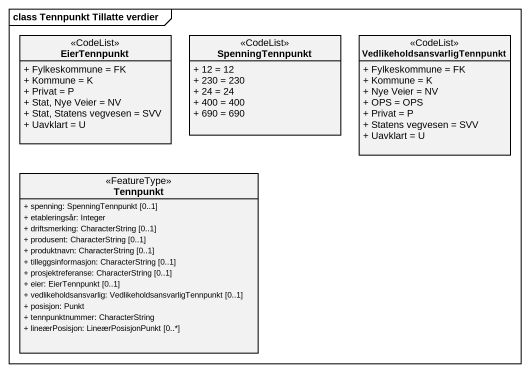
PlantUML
@startuml
mainframe class Tennpunkt Tillatte verdier
hide circle
hide empty members
skinparam classAttributeIconSize 0
class EierTennpunkt <<CodeList>> {
  + Fylkeskommune = FK
  + Kommune = K
  + Privat = P
  + Stat, Nye Veier = NV
  + Stat, Statens vegvesen = SVV
  + Uavklart = U
}
class SpenningTennpunkt <<CodeList>> {
  + 12 = 12
  + 230 = 230
  + 24 = 24
  + 400 = 400
  + 690 = 690
}
class "VedlikeholdsansvarligTennpunkt" as VedlikeholdsansvarligTennpun <<CodeList>> {
  + Fylkeskommune = FK
  + Kommune = K
  + Nye Veier = NV
  + OPS = OPS
  + Privat = P
  + Statens vegvesen = SVV
  + Uavklart = U
}
class Tennpunkt <<FeatureType>> {
  + spenning: SpenningTennpunkt [0..1]
  + etableringsår: Integer
  + driftsmerking: CharacterString [0..1]
  + produsent: CharacterString [0..1]
  + produktnavn: CharacterString [0..1]
  + tilleggsinformasjon: CharacterString [0..1]
  + prosjektreferanse: CharacterString [0..1]
  + eier: EierTennpunkt [0..1]
  + vedlikeholdsansvarlig: VedlikeholdsansvarligTennpunkt [0..1]
  + posisjon: Punkt
  + tennpunktnummer: CharacterString
  + lineærPosisjon: LineærPosisjonPunkt [0..*]
}
@enduml
